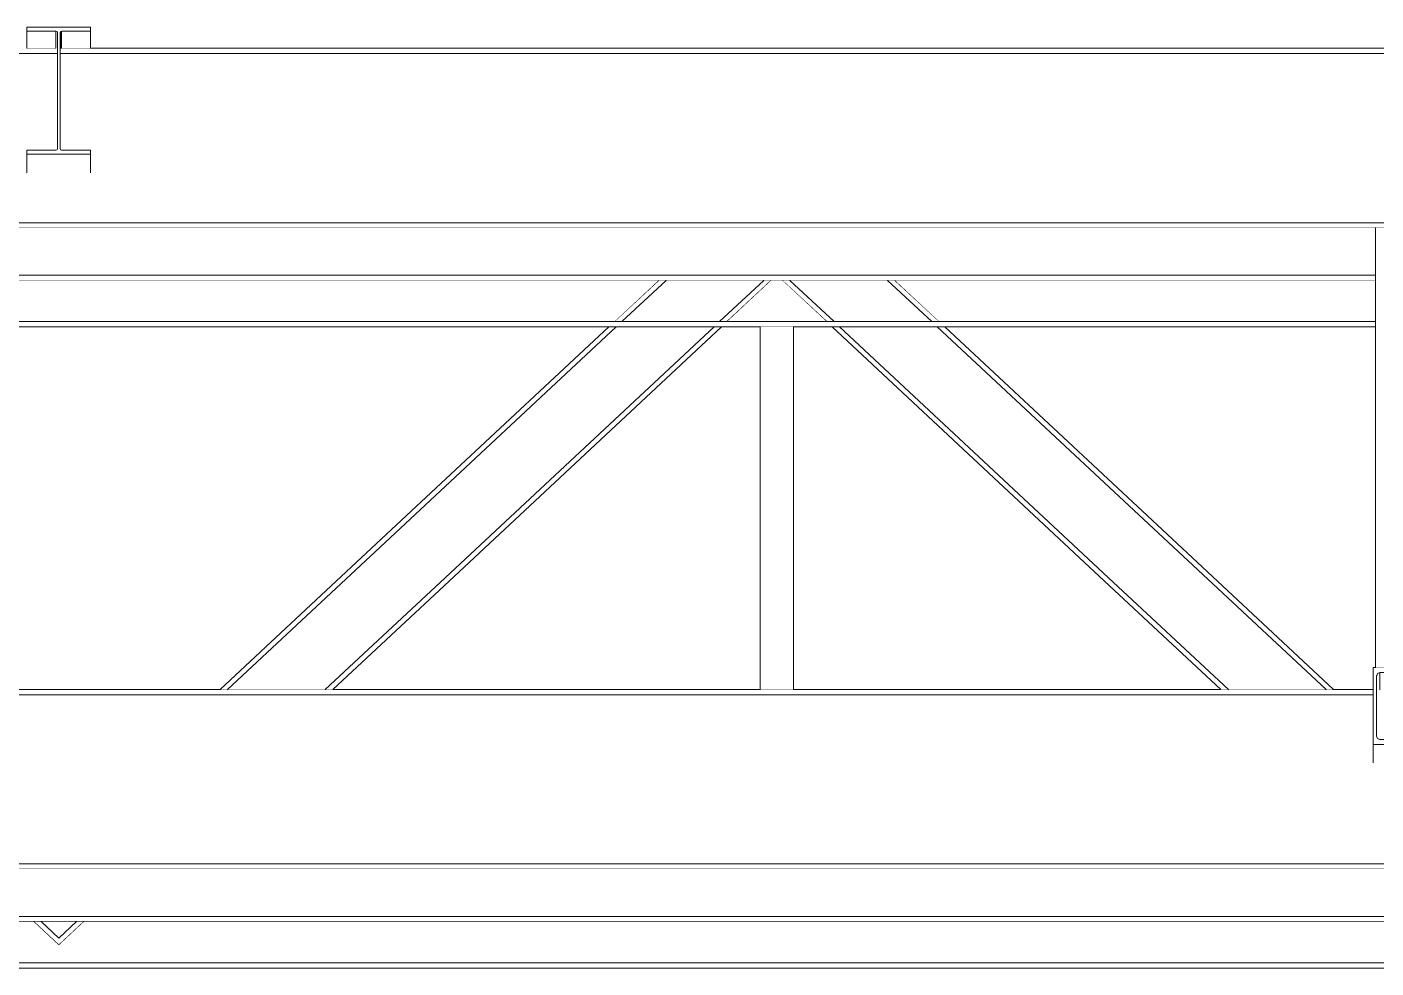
# Model space of a CAD drawing. Extents: x -3080 to 28500, y -1326 to 31609.
# Drawn here: x 10613.8 to 10876.8, y 28380.8 to 28564.2 of the extents above; entities that cross this region are included whole.
import ezdxf
from ezdxf.xclip import XClip

# ---------------------------------------------------------------- set-up
doc = ezdxf.new("R2010")
doc.units = 0
doc.header["$LTSCALE"] = 100
doc.header["$XCLIPFRAME"] = 2
doc.linetypes.add('188K-SM-07-F10-MECH-CR PIPE-Y2257103$0$X-S-FAB_SL ALL$0$Wipeout_Contour', pattern=[1, 0, -1])
for name, color, linetype in [('0-xref', 8, 'Continuous'), ('188K-SM-07-F10-MECH-CR PIPE-Y2257103$0$X-S-FAB_SL ALL$0$ASP_1', 1, 'Continuous'), ('188K-SM-07-F10-MECH-CR PIPE-Y2257103$0$X-S-FAB_SL ALL$0$Hattch', 7, 'Continuous'), ('188K-SM-07-F10-MECH-CR PIPE-Y2257103$0$X-S-FAB_SL ALL$0$S-TRUSS', 7, 'Continuous')]:
    doc.layers.add(name, color=color, linetype=linetype)

# ---------------------------------------------------------------- blocks, each defined once
blk = doc.blocks.new('188K-SM-07-F10-MECH-CR PIPE-Y2257103$0$X-S-FAB_SL ALL$0$剖面元素_901_3', base_point=(23061.26, -8263.06))
at = {"color": 254, "linetype": '188K-SM-07-F10-MECH-CR PIPE-Y2257103$0$X-S-FAB_SL ALL$0$Wipeout_Contour', "lineweight": 0, "ltscale": 272932.030471}
blk.add_wipeout([(33278.76, -6033.78), (33278.76, -6034.78), (33681.01, -6034.78), (33681.01, -6034.09), (33680.93, -6033.88), (33680.71, -6033.79), (33675.06, -6033.79), (33675.06, -6033.78)], dxfattribs=at).dxf.layer = '188K-SM-07-F10-MECH-CR PIPE-Y2257103$0$X-S-FAB_SL ALL$0$Hattch'
at = {"color": 254, "linetype": '188K-SM-07-F10-MECH-CR PIPE-Y2257103$0$X-S-FAB_SL ALL$0$Wipeout_Contour', "lineweight": 0, "ltscale": 273967.812873}
blk.add_wipeout([(33261.26, -6193.78), (34101.26, -6193.78), (34101.26, -6193.05), (34083.76, -6193.05), (34083.76, -6192.78), (33278.76, -6192.78), (33278.76, -6193.05), (33261.26, -6193.05)], dxfattribs=at).dxf.layer = '188K-SM-07-F10-MECH-CR PIPE-Y2257103$0$X-S-FAB_SL ALL$0$Hattch'
at = {"color": 254, "linetype": '188K-SM-07-F10-MECH-CR PIPE-Y2257103$0$X-S-FAB_SL ALL$0$Wipeout_Contour', "lineweight": 0, "ltscale": 274547.815051}
blk.add_wipeout([(33681.51, -6034.78), (34083.76, -6034.78), (34083.76, -6033.78), (33687.46, -6033.78), (33687.46, -6033.79), (33681.81, -6033.79), (33681.6, -6033.88), (33681.51, -6034.09)], dxfattribs=at).dxf.layer = '188K-SM-07-F10-MECH-CR PIPE-Y2257103$0$X-S-FAB_SL ALL$0$Hattch'
at = {"color": 254, "linetype": '188K-SM-07-F10-MECH-CR PIPE-Y2257103$0$X-S-FAB_SL ALL$0$Wipeout_Contour', "lineweight": 0, "ltscale": 1095728.382671598}
blk.add_wipeout([(33278.76, -6160.26), (33262.26, -6160.26), (33262.26, -6187.71), (33278.76, -6187.71), (33278.76, -6192.78), (34083.76, -6192.78), (34083.76, -6187.71), (34100.26, -6187.71), (34100.26, -6160.26), (34083.76, -6160.26), (34083.76, -6159.78), (33938.16, -6159.78), (33938.16, -6167.85), (33938.35, -6168.31), (33938.81, -6168.5), (33944.36, -6168.5), (33944.82, -6168.69), (33945.01, -6169.15), (33945.01, -6173.08), (33937.51, -6173.08), (33937.51, -6159.78), (33418.16, -6159.78), (33418.16, -6167.85), (33418.35, -6168.31), (33418.81, -6168.5), (33424.36, -6168.5), (33424.82, -6168.69), (33425.01, -6169.15), (33425.01, -6173.08), (33417.51, -6173.08), (33417.51, -6159.78), (33278.76, -6159.78)], dxfattribs=at).dxf.layer = '188K-SM-07-F10-MECH-CR PIPE-Y2257103$0$X-S-FAB_SL ALL$0$Hattch'
at = {"layer": '188K-SM-07-F10-MECH-CR PIPE-Y2257103$0$X-S-FAB_SL ALL$0$S-TRUSS', "color": 8, "lineweight": 0}
for p, q in [((33261.26, -6193.78), (34101.26, -6193.78)), ((33278.76, -6192.78), (34083.76, -6192.78))]:
    blk.add_line(p, q, dxfattribs=at)
at = {"color": 254, "linetype": '188K-SM-07-F10-MECH-CR PIPE-Y2257103$0$X-S-FAB_SL ALL$0$Wipeout_Contour', "lineweight": 0, "ltscale": 821290.431131}
blk.add_wipeout([(33262.26, -6035.28), (33262.26, -6062.73), (33278.76, -6062.73), (33278.76, -6067.78), (34083.76, -6067.78), (34083.76, -6062.73), (34100.26, -6062.73), (34100.26, -6035.28), (34083.76, -6035.28), (34083.76, -6034.78), (33681.51, -6034.78), (33681.51, -6053.35), (33681.6, -6053.56), (33681.81, -6053.65), (33687.46, -6053.65), (33687.46, -6058.04), (33675.06, -6058.04), (33675.06, -6053.65), (33680.71, -6053.65), (33680.93, -6053.56), (33681.01, -6053.35), (33681.01, -6034.78), (33278.76, -6034.78), (33278.76, -6035.28)], dxfattribs=at).dxf.layer = '188K-SM-07-F10-MECH-CR PIPE-Y2257103$0$X-S-FAB_SL ALL$0$Hattch'
at = {"color": 254, "linetype": '188K-SM-07-F10-MECH-CR PIPE-Y2257103$0$X-S-FAB_SL ALL$0$Wipeout_Contour', "lineweight": 0, "ltscale": 272884.765723}
blk.add_wipeout([(33418.16, -6159.49), (33418.16, -6159.78), (33937.51, -6159.78), (33937.51, -6158.78), (33424.51, -6158.78), (33424.36, -6158.84), (33418.81, -6158.84), (33418.35, -6159.03)], dxfattribs=at).dxf.layer = '188K-SM-07-F10-MECH-CR PIPE-Y2257103$0$X-S-FAB_SL ALL$0$Hattch'
at = {"layer": '188K-SM-07-F10-MECH-CR PIPE-Y2257103$0$X-S-FAB_SL ALL$0$S-TRUSS', "color": 8, "lineweight": 0}
for p, q in [((33680.71, -6033.78), (33675.06, -6033.78)), ((33687.46, -6033.78), (33681.81, -6033.78)), ((34083.76, -6033.78), (33687.46, -6033.78)), ((33681.01, -6034.78), (33278.76, -6034.78)), ((34083.76, -6034.78), (33681.51, -6034.78)), ((33418.16, -6159.78), (33937.51, -6159.78)), ((33424.51, -6158.78), (33937.51, -6158.78))]:
    blk.add_line(p, q, dxfattribs=at)
at = {"color": 254, "linetype": '188K-SM-07-F10-MECH-CR PIPE-Y2257103$0$X-S-FAB_SL ALL$0$Wipeout_Contour', "lineweight": 0, "ltscale": 273788.730662}
blk.add_wipeout([(33269.26, -6068.78), (34093.26, -6068.78), (34093.26, -6068.07), (34083.76, -6068.07), (34083.76, -6067.78), (33278.76, -6067.78), (33278.76, -6068.07), (33269.26, -6068.07)], dxfattribs=at).dxf.layer = '188K-SM-07-F10-MECH-CR PIPE-Y2257103$0$X-S-FAB_SL ALL$0$Hattch'
at = {"layer": '188K-SM-07-F10-MECH-CR PIPE-Y2257103$0$X-S-FAB_SL ALL$0$S-TRUSS', "color": 8, "lineweight": 0}
for p, q in [((34083.76, -6067.78), (33278.76, -6067.78)), ((33949.84, -6068.78), (33412.69, -6068.78))]:
    blk.add_line(p, q, dxfattribs=at)
blk = doc.blocks.new('188K-SM-07-F10-MECH-CR PIPE-Y2257103$0$X-S-FAB_SL ALL$0$剖面元素_904_3', base_point=(23061.26, -8263.06))
at = {"color": 254, "linetype": '188K-SM-07-F10-MECH-CR PIPE-Y2257103$0$X-S-FAB_SL ALL$0$Wipeout_Contour', "lineweight": 0, "ltscale": 136897.968078}
blk.add_wipeout([(33938.01, -6068.78), (33424.51, -6068.78), (33424.51, -6078.02), (33938.01, -6078.02)], dxfattribs=at).dxf.layer = '188K-SM-07-F10-MECH-CR PIPE-Y2257103$0$X-S-FAB_SL ALL$0$Hattch'
at = {"color": 254, "linetype": '188K-SM-07-F10-MECH-CR PIPE-Y2257103$0$X-S-FAB_SL ALL$0$Wipeout_Contour', "lineweight": 0, "ltscale": 273982.407039}
blk.add_wipeout([(33261.26, -6204.02), (34101.26, -6204.02), (34101.26, -6203.12), (34083.76, -6203.12), (34083.76, -6203.02), (33278.76, -6203.02), (33278.76, -6203.12), (33261.26, -6203.12)], dxfattribs=at).dxf.layer = '188K-SM-07-F10-MECH-CR PIPE-Y2257103$0$X-S-FAB_SL ALL$0$Hattch'
at = {"color": 254, "linetype": '188K-SM-07-F10-MECH-CR PIPE-Y2257103$0$X-S-FAB_SL ALL$0$Wipeout_Contour', "lineweight": 0, "ltscale": 136901.602479}
blk.add_wipeout([(33938.01, -6078.02), (33424.51, -6078.02), (33424.51, -6079.02), (33938.01, -6079.02)], dxfattribs=at).dxf.layer = '188K-SM-07-F10-MECH-CR PIPE-Y2257103$0$X-S-FAB_SL ALL$0$Hattch'
at = {"color": 254, "linetype": '188K-SM-07-F10-MECH-CR PIPE-Y2257103$0$X-S-FAB_SL ALL$0$Wipeout_Contour', "lineweight": 0, "ltscale": 171629.889138}
blk.add_wipeout([(34083.76, -6193.78), (33278.76, -6193.78), (33278.76, -6203.02), (34083.76, -6203.02), (34083.76, -6197.48)], dxfattribs=at).dxf.layer = '188K-SM-07-F10-MECH-CR PIPE-Y2257103$0$X-S-FAB_SL ALL$0$Hattch'
at = {"layer": '188K-SM-07-F10-MECH-CR PIPE-Y2257103$0$X-S-FAB_SL ALL$0$S-TRUSS', "color": 8, "lineweight": 0}
for p, q in [((33938.01, -6078.02), (33424.51, -6078.02)), ((33938.01, -6079.02), (33424.51, -6079.02)), ((33261.26, -6204.02), (34101.26, -6204.02)), ((33278.76, -6203.02), (34083.76, -6203.02))]:
    blk.add_line(p, q, dxfattribs=at)
blk = doc.blocks.new('188K-SM-07-F10-MECH-CR PIPE-Y2257103$0$X-S-FAB_SL ALL$0$剖面元素_1510_3', base_point=(23061.26, -8263.06))
at = {"color": 254, "linetype": '188K-SM-07-F10-MECH-CR PIPE-Y2257103$0$X-S-FAB_SL ALL$0$Wipeout_Contour', "lineweight": 0, "ltscale": 136869.928905}
blk.add_wipeout([(33681.51, -6030.74), (33681.51, -6034.09), (33681.6, -6033.88), (33681.6, -6030.53)], dxfattribs=at).dxf.layer = '188K-SM-07-F10-MECH-CR PIPE-Y2257103$0$X-S-FAB_SL ALL$0$Hattch'
at = {"color": 254, "linetype": '188K-SM-07-F10-MECH-CR PIPE-Y2257103$0$X-S-FAB_SL ALL$0$Wipeout_Contour', "lineweight": 0, "ltscale": 136885.684666}
blk.add_wipeout([(33675.06, -6054.45), (33675.06, -6058.04), (33687.46, -6058.04), (33687.46, -6054.45)], dxfattribs=at).dxf.layer = '188K-SM-07-F10-MECH-CR PIPE-Y2257103$0$X-S-FAB_SL ALL$0$Hattch'
at = {"layer": '188K-SM-07-F10-MECH-CR PIPE-Y2257103$0$X-S-FAB_SL ALL$0$S-TRUSS', "color": 2, "lineweight": 0}
for p, q in [((33675.06, -6053.65), (33675.06, -6054.45)), ((33687.46, -6054.45), (33675.06, -6054.45)), ((33687.46, -6053.65), (33687.46, -6054.45))]:
    blk.add_line(p, q, dxfattribs=at)
at = {"layer": '188K-SM-07-F10-MECH-CR PIPE-Y2257103$0$X-S-FAB_SL ALL$0$S-TRUSS', "color": 8, "lineweight": 0}
for p, q in [((33675.06, -6054.45), (33675.06, -6058.04)), ((33687.46, -6054.45), (33687.46, -6058.04))]:
    blk.add_line(p, q, dxfattribs=at)
at = {"layer": '188K-SM-07-F10-MECH-CR PIPE-Y2257103$0$X-S-FAB_SL ALL$0$S-TRUSS', "color": 2, "lineweight": 0, "flags": 128}
for points in [[(33680.93, -6053.56), (33680.71, -6053.65), (33675.06, -6053.65)], [(33681.6, -6053.56), (33681.81, -6053.65), (33687.46, -6053.65)]]:
    blk.add_lwpolyline(points, dxfattribs=at)
at = {"color": 254, "linetype": '188K-SM-07-F10-MECH-CR PIPE-Y2257103$0$X-S-FAB_SL ALL$0$Wipeout_Contour', "lineweight": 0, "ltscale": 136870.413631}
blk.add_wipeout([(33681.6, -6030.53), (33681.6, -6033.88), (33681.81, -6033.79), (33681.81, -6030.44)], dxfattribs=at).dxf.layer = '188K-SM-07-F10-MECH-CR PIPE-Y2257103$0$X-S-FAB_SL ALL$0$Hattch'
at = {"color": 254, "linetype": '188K-SM-07-F10-MECH-CR PIPE-Y2257103$0$X-S-FAB_SL ALL$0$Wipeout_Contour', "lineweight": 0, "ltscale": 136881.923347}
blk.add_wipeout([(33687.46, -6030.44), (33681.81, -6030.44), (33681.81, -6033.79), (33687.46, -6033.79)], dxfattribs=at).dxf.layer = '188K-SM-07-F10-MECH-CR PIPE-Y2257103$0$X-S-FAB_SL ALL$0$Hattch'
at = {"layer": '188K-SM-07-F10-MECH-CR PIPE-Y2257103$0$X-S-FAB_SL ALL$0$S-TRUSS', "color": 2, "lineweight": 0}
blk.add_line((33687.46, -6029.64), (33687.46, -6030.44), dxfattribs=at)
at = {"layer": '188K-SM-07-F10-MECH-CR PIPE-Y2257103$0$X-S-FAB_SL ALL$0$S-TRUSS', "color": 8, "lineweight": 0}
blk.add_line((33687.46, -6030.44), (33687.46, -6033.79), dxfattribs=at)
at = {"color": 254, "linetype": '188K-SM-07-F10-MECH-CR PIPE-Y2257103$0$X-S-FAB_SL ALL$0$Wipeout_Contour', "lineweight": 0, "ltscale": 136855.346202}
blk.add_wipeout([(33675.06, -6030.44), (33675.06, -6033.79), (33680.71, -6033.79), (33680.71, -6030.44)], dxfattribs=at).dxf.layer = '188K-SM-07-F10-MECH-CR PIPE-Y2257103$0$X-S-FAB_SL ALL$0$Hattch'
at = {"layer": '188K-SM-07-F10-MECH-CR PIPE-Y2257103$0$X-S-FAB_SL ALL$0$S-TRUSS', "color": 2, "lineweight": 0}
blk.add_line((33675.06, -6029.64), (33675.06, -6030.44), dxfattribs=at)
at = {"layer": '188K-SM-07-F10-MECH-CR PIPE-Y2257103$0$X-S-FAB_SL ALL$0$S-TRUSS', "color": 8, "lineweight": 0}
blk.add_line((33675.06, -6030.44), (33675.06, -6033.79), dxfattribs=at)
at = {"color": 254, "linetype": '188K-SM-07-F10-MECH-CR PIPE-Y2257103$0$X-S-FAB_SL ALL$0$Wipeout_Contour', "lineweight": 0, "ltscale": 136866.917826}
blk.add_wipeout([(33680.71, -6030.44), (33680.71, -6033.79), (33680.93, -6033.88), (33680.93, -6030.53)], dxfattribs=at).dxf.layer = '188K-SM-07-F10-MECH-CR PIPE-Y2257103$0$X-S-FAB_SL ALL$0$Hattch'
at = {"color": 254, "linetype": '188K-SM-07-F10-MECH-CR PIPE-Y2257103$0$X-S-FAB_SL ALL$0$Wipeout_Contour', "lineweight": 0, "ltscale": 136867.614176}
blk.add_wipeout([(33680.93, -6030.53), (33680.93, -6033.88), (33681.01, -6034.09), (33681.01, -6030.74)], dxfattribs=at).dxf.layer = '188K-SM-07-F10-MECH-CR PIPE-Y2257103$0$X-S-FAB_SL ALL$0$Hattch'
at = {"layer": '188K-SM-07-F10-MECH-CR PIPE-Y2257103$0$X-S-FAB_SL ALL$0$S-TRUSS', "color": 2, "lineweight": 0}
blk.add_line((33687.46, -6029.64), (33675.06, -6029.64), dxfattribs=at)
at = {"layer": '188K-SM-07-F10-MECH-CR PIPE-Y2257103$0$X-S-FAB_SL ALL$0$S-TRUSS', "color": 8, "lineweight": 0}
for p, q in [((33680.71, -6030.44), (33680.71, -6033.79)), ((33681.81, -6030.44), (33681.81, -6033.79))]:
    blk.add_line(p, q, dxfattribs=at)
at = {"layer": '188K-SM-07-F10-MECH-CR PIPE-Y2257103$0$X-S-FAB_SL ALL$0$S-TRUSS', "color": 2, "lineweight": 0, "flags": 128}
for points in [[(33680.93, -6030.53), (33680.71, -6030.44), (33675.06, -6030.44)], [(33680.93, -6030.53), (33681.01, -6030.74), (33681.01, -6053.35), (33680.93, -6053.56)], [(33681.6, -6030.53), (33681.51, -6030.74), (33681.51, -6053.35), (33681.6, -6053.56)], [(33687.46, -6030.44), (33681.81, -6030.44), (33681.6, -6030.53)]]:
    blk.add_lwpolyline(points, dxfattribs=at)
blk = doc.blocks.new('188K-SM-07-F10-MECH-CR PIPE-Y2257103$0$X-S-FAB_SL ALL$0$剖面元素_1522_3', base_point=(23061.26, -8263.06))
at = {"color": 254, "linetype": '188K-SM-07-F10-MECH-CR PIPE-Y2257103$0$X-S-FAB_SL ALL$0$Wipeout_Contour', "lineweight": 0, "ltscale": 137970.394309}
blk.add_wipeout([(33938.81, -6155.49), (33938.35, -6155.68), (33938.35, -6159.03), (33938.81, -6158.84)], dxfattribs=at).dxf.layer = '188K-SM-07-F10-MECH-CR PIPE-Y2257103$0$X-S-FAB_SL ALL$0$Hattch'
at = {"color": 254, "linetype": '188K-SM-07-F10-MECH-CR PIPE-Y2257103$0$X-S-FAB_SL ALL$0$Wipeout_Contour', "lineweight": 0, "ltscale": 137995.107363}
blk.add_wipeout([(33944.82, -6155.3), (33944.82, -6158.78), (33945.01, -6158.78), (33945.01, -6154.84)], dxfattribs=at).dxf.layer = '188K-SM-07-F10-MECH-CR PIPE-Y2257103$0$X-S-FAB_SL ALL$0$Hattch'
at = {"color": 254, "linetype": '188K-SM-07-F10-MECH-CR PIPE-Y2257103$0$X-S-FAB_SL ALL$0$Wipeout_Contour', "lineweight": 0, "ltscale": 137990.970168}
blk.add_wipeout([(33937.51, -6169.5), (33937.51, -6173.08), (33945.01, -6173.08), (33945.01, -6169.5)], dxfattribs=at).dxf.layer = '188K-SM-07-F10-MECH-CR PIPE-Y2257103$0$X-S-FAB_SL ALL$0$Hattch'
at = {"layer": '188K-SM-07-F10-MECH-CR PIPE-Y2257103$0$X-S-FAB_SL ALL$0$S-TRUSS', "color": 8, "lineweight": 0}
for p, q in [((33937.51, -6169.5), (33937.51, -6173.08)), ((33945.01, -6169.5), (33945.01, -6173.08))]:
    blk.add_line(p, q, dxfattribs=at)
at = {"layer": '188K-SM-07-F10-MECH-CR PIPE-Y2257103$0$X-S-FAB_SL ALL$0$S-TRUSS', "color": 2, "lineweight": 0}
blk.add_line((33945.01, -6169.5), (33937.51, -6169.5), dxfattribs=at)
at = {"layer": '188K-SM-07-F10-MECH-CR PIPE-Y2257103$0$X-S-FAB_SL ALL$0$S-TRUSS', "color": 2, "lineweight": 0, "flags": 128}
for points in [[(33938.35, -6168.31), (33938.81, -6168.5), (33944.36, -6168.5), (33944.82, -6168.69)], [(33944.82, -6168.69), (33945.01, -6169.15), (33945.01, -6169.5)]]:
    blk.add_lwpolyline(points, dxfattribs=at)
at = {"color": 254, "linetype": '188K-SM-07-F10-MECH-CR PIPE-Y2257103$0$X-S-FAB_SL ALL$0$Wipeout_Contour', "lineweight": 0, "ltscale": 137969.347392}
blk.add_wipeout([(33938.16, -6159.49), (33938.35, -6159.03), (33938.35, -6155.68), (33938.16, -6156.14)], dxfattribs=at).dxf.layer = '188K-SM-07-F10-MECH-CR PIPE-Y2257103$0$X-S-FAB_SL ALL$0$Hattch'
at = {"color": 254, "linetype": '188K-SM-07-F10-MECH-CR PIPE-Y2257103$0$X-S-FAB_SL ALL$0$Wipeout_Contour', "lineweight": 0, "ltscale": 172492.90859}
blk.add_wipeout([(33944.36, -6155.49), (33944.36, -6158.84), (33944.51, -6158.78), (33944.82, -6158.78), (33944.82, -6155.3)], dxfattribs=at).dxf.layer = '188K-SM-07-F10-MECH-CR PIPE-Y2257103$0$X-S-FAB_SL ALL$0$Hattch'
at = {"color": 254, "linetype": '188K-SM-07-F10-MECH-CR PIPE-Y2257103$0$X-S-FAB_SL ALL$0$Wipeout_Contour', "lineweight": 0, "ltscale": 137982.152553}
blk.add_wipeout([(33938.81, -6155.49), (33938.81, -6158.84), (33944.36, -6158.84), (33944.36, -6155.49)], dxfattribs=at).dxf.layer = '188K-SM-07-F10-MECH-CR PIPE-Y2257103$0$X-S-FAB_SL ALL$0$Hattch'
at = {"layer": '188K-SM-07-F10-MECH-CR PIPE-Y2257103$0$X-S-FAB_SL ALL$0$S-TRUSS', "color": 2, "lineweight": 0}
for p, q in [((33937.51, -6154.49), (33937.51, -6169.5)), ((33945.01, -6154.49), (33937.51, -6154.49))]:
    blk.add_line(p, q, dxfattribs=at)
at = {"layer": '188K-SM-07-F10-MECH-CR PIPE-Y2257103$0$X-S-FAB_SL ALL$0$S-TRUSS', "color": 8, "lineweight": 0}
for p, q in [((33938.81, -6155.49), (33938.81, -6158.84)), ((33944.36, -6155.49), (33944.36, -6158.84)), ((33945.01, -6154.84), (33945.01, -6158.78))]:
    blk.add_line(p, q, dxfattribs=at)
at = {"layer": '188K-SM-07-F10-MECH-CR PIPE-Y2257103$0$X-S-FAB_SL ALL$0$S-TRUSS', "color": 2, "lineweight": 0, "flags": 128}
for points in [[(33945.01, -6154.49), (33945.01, -6154.84), (33944.82, -6155.3)], [(33938.35, -6155.68), (33938.16, -6156.14), (33938.16, -6167.85), (33938.35, -6168.31)], [(33944.82, -6155.3), (33944.36, -6155.49), (33938.81, -6155.49), (33938.35, -6155.68)]]:
    blk.add_lwpolyline(points, dxfattribs=at)
blk = doc.blocks.new('188K-SM-07-F10-MECH-CR PIPE-Y2257103$0$X-S-FAB_SL ALL$0$剖面元素_1690_3', base_point=(23061.26, -8263.06))
at = {"color": 254, "linetype": '188K-SM-07-F10-MECH-CR PIPE-Y2257103$0$X-S-FAB_SL ALL$0$Wipeout_Contour', "lineweight": 0, "ltscale": 137560.687744}
blk.add_wipeout([(33844.32, -6079.02), (33842.86, -6079.02), (33851.48, -6087.06), (33852.95, -6087.06)], dxfattribs=at).dxf.layer = '188K-SM-07-F10-MECH-CR PIPE-Y2257103$0$X-S-FAB_SL ALL$0$Hattch'
at = {"color": 254, "linetype": '188K-SM-07-F10-MECH-CR PIPE-Y2257103$0$X-S-FAB_SL ALL$0$Wipeout_Contour', "lineweight": 0, "ltscale": 137263.378162}
blk.add_wipeout([(33746.15, -6127.58), (33746.83, -6128.31), (33789.97, -6088.06), (33788.51, -6088.06)], dxfattribs=at).dxf.layer = '188K-SM-07-F10-MECH-CR PIPE-Y2257103$0$X-S-FAB_SL ALL$0$Hattch'
at = {"color": 254, "linetype": '188K-SM-07-F10-MECH-CR PIPE-Y2257103$0$X-S-FAB_SL ALL$0$Wipeout_Contour', "lineweight": 0, "ltscale": 102744.138766}
blk.add_wipeout([(33684.73, -6204.02), (33677.8, -6204.02), (33681.26, -6207.25)], dxfattribs=at).dxf.layer = '188K-SM-07-F10-MECH-CR PIPE-Y2257103$0$X-S-FAB_SL ALL$0$Hattch'
at = {"color": 254, "linetype": '188K-SM-07-F10-MECH-CR PIPE-Y2257103$0$X-S-FAB_SL ALL$0$Wipeout_Contour', "lineweight": 0, "ltscale": 137350.939546}
blk.add_wipeout([(33798.2, -6079.02), (33789.58, -6087.06), (33791.05, -6087.06), (33799.67, -6079.02)], dxfattribs=at).dxf.layer = '188K-SM-07-F10-MECH-CR PIPE-Y2257103$0$X-S-FAB_SL ALL$0$Hattch'
at = {"color": 254, "linetype": '188K-SM-07-F10-MECH-CR PIPE-Y2257103$0$X-S-FAB_SL ALL$0$Wipeout_Contour', "lineweight": 0, "ltscale": 137683.716517}
blk.add_wipeout([(33854.02, -6088.06), (33852.55, -6088.06), (33895.7, -6128.31), (33896.38, -6127.58)], dxfattribs=at).dxf.layer = '188K-SM-07-F10-MECH-CR PIPE-Y2257103$0$X-S-FAB_SL ALL$0$Hattch'
at = {"color": 254, "linetype": '188K-SM-07-F10-MECH-CR PIPE-Y2257103$0$X-S-FAB_SL ALL$0$Wipeout_Contour', "lineweight": 0, "ltscale": 205488.471553}
blk.add_wipeout([(33676.33, -6204.02), (33681.26, -6208.62), (33686.2, -6204.02), (33684.73, -6204.02), (33681.26, -6207.25), (33677.8, -6204.02)], dxfattribs=at).dxf.layer = '188K-SM-07-F10-MECH-CR PIPE-Y2257103$0$X-S-FAB_SL ALL$0$Hattch'
at = {"layer": '188K-SM-07-F10-MECH-CR PIPE-Y2257103$0$X-S-FAB_SL ALL$0$S-TRUSS', "color": 8, "lineweight": 0}
for p, q in [((33681.26, -6208.62), (33676.33, -6204.02)), ((33681.26, -6207.25), (33677.8, -6204.02)), ((33684.73, -6204.02), (33681.26, -6207.25)), ((33686.2, -6204.02), (33681.26, -6208.62))]:
    blk.add_line(p, q, dxfattribs=at)
at = {"color": 254, "linetype": '188K-SM-07-F10-MECH-CR PIPE-Y2257103$0$X-S-FAB_SL ALL$0$Wipeout_Contour', "lineweight": 0, "ltscale": 137520.287642}
blk.add_wipeout([(33823.8, -6079.02), (33832.42, -6087.06), (33851.48, -6087.06), (33842.86, -6079.02)], dxfattribs=at).dxf.layer = '188K-SM-07-F10-MECH-CR PIPE-Y2257103$0$X-S-FAB_SL ALL$0$Hattch'
at = {"color": 254, "linetype": '188K-SM-07-F10-MECH-CR PIPE-Y2257103$0$X-S-FAB_SL ALL$0$Wipeout_Contour', "lineweight": 0, "ltscale": 137294.91616}
blk.add_wipeout([(33746.83, -6128.31), (33755.7, -6137.82), (33809.03, -6088.06), (33789.97, -6088.06)], dxfattribs=at).dxf.layer = '188K-SM-07-F10-MECH-CR PIPE-Y2257103$0$X-S-FAB_SL ALL$0$Hattch'
at = {"color": 254, "linetype": '188K-SM-07-F10-MECH-CR PIPE-Y2257103$0$X-S-FAB_SL ALL$0$Wipeout_Contour', "lineweight": 0, "ltscale": 137391.3386}
blk.add_wipeout([(33799.67, -6079.02), (33791.05, -6087.06), (33810.1, -6087.06), (33818.73, -6079.02)], dxfattribs=at).dxf.layer = '188K-SM-07-F10-MECH-CR PIPE-Y2257103$0$X-S-FAB_SL ALL$0$Hattch'
at = {"color": 254, "linetype": '188K-SM-07-F10-MECH-CR PIPE-Y2257103$0$X-S-FAB_SL ALL$0$Wipeout_Contour', "lineweight": 0, "ltscale": 137655.768251}
blk.add_wipeout([(33852.55, -6088.06), (33833.5, -6088.06), (33886.83, -6137.82), (33895.7, -6128.31)], dxfattribs=at).dxf.layer = '188K-SM-07-F10-MECH-CR PIPE-Y2257103$0$X-S-FAB_SL ALL$0$Hattch'
at = {"color": 254, "linetype": '188K-SM-07-F10-MECH-CR PIPE-Y2257103$0$X-S-FAB_SL ALL$0$Wipeout_Contour', "lineweight": 0, "ltscale": 137139.415068}
blk.add_wipeout([(33746.15, -6127.58), (33712.7, -6158.78), (33714.17, -6158.78), (33746.83, -6128.31)], dxfattribs=at).dxf.layer = '188K-SM-07-F10-MECH-CR PIPE-Y2257103$0$X-S-FAB_SL ALL$0$Hattch'
at = {"color": 254, "linetype": '188K-SM-07-F10-MECH-CR PIPE-Y2257103$0$X-S-FAB_SL ALL$0$Wipeout_Contour', "lineweight": 0, "ltscale": 137479.887509}
blk.add_wipeout([(33823.8, -6079.02), (33822.33, -6079.02), (33830.96, -6087.06), (33832.42, -6087.06)], dxfattribs=at).dxf.layer = '188K-SM-07-F10-MECH-CR PIPE-Y2257103$0$X-S-FAB_SL ALL$0$Hattch'
at = {"color": 254, "linetype": '188K-SM-07-F10-MECH-CR PIPE-Y2257103$0$X-S-FAB_SL ALL$0$Wipeout_Contour', "lineweight": 0, "ltscale": 137326.225497}
blk.add_wipeout([(33755.7, -6137.82), (33756.38, -6138.55), (33810.5, -6088.06), (33809.03, -6088.06)], dxfattribs=at).dxf.layer = '188K-SM-07-F10-MECH-CR PIPE-Y2257103$0$X-S-FAB_SL ALL$0$Hattch'
at = {"color": 254, "linetype": '188K-SM-07-F10-MECH-CR PIPE-Y2257103$0$X-S-FAB_SL ALL$0$Wipeout_Contour', "lineweight": 0, "ltscale": 137858.108686}
blk.add_wipeout([(33896.38, -6127.58), (33895.7, -6128.31), (33928.36, -6158.78), (33929.83, -6158.78)], dxfattribs=at).dxf.layer = '188K-SM-07-F10-MECH-CR PIPE-Y2257103$0$X-S-FAB_SL ALL$0$Hattch'
at = {"layer": '188K-SM-07-F10-MECH-CR PIPE-Y2257103$0$X-S-FAB_SL ALL$0$S-TRUSS', "color": 8, "lineweight": 0}
for p, q in [((33798.2, -6079.02), (33789.58, -6087.06)), ((33799.67, -6079.02), (33791.05, -6087.06))]:
    blk.add_line(p, q, dxfattribs=at)
at = {"color": 254, "linetype": '188K-SM-07-F10-MECH-CR PIPE-Y2257103$0$X-S-FAB_SL ALL$0$Wipeout_Contour', "lineweight": 0, "ltscale": 137431.737377}
blk.add_wipeout([(33810.1, -6087.06), (33811.57, -6087.06), (33820.19, -6079.02), (33818.73, -6079.02)], dxfattribs=at).dxf.layer = '188K-SM-07-F10-MECH-CR PIPE-Y2257103$0$X-S-FAB_SL ALL$0$Hattch'
at = {"color": 254, "linetype": '188K-SM-07-F10-MECH-CR PIPE-Y2257103$0$X-S-FAB_SL ALL$0$Wipeout_Contour', "lineweight": 0, "ltscale": 137628.172909}
blk.add_wipeout([(33832.03, -6088.06), (33886.15, -6138.55), (33886.83, -6137.82), (33833.5, -6088.06)], dxfattribs=at).dxf.layer = '188K-SM-07-F10-MECH-CR PIPE-Y2257103$0$X-S-FAB_SL ALL$0$Hattch'
at = {"color": 254, "linetype": '188K-SM-07-F10-MECH-CR PIPE-Y2257103$0$X-S-FAB_SL ALL$0$Wipeout_Contour', "lineweight": 0, "ltscale": 137170.664213}
blk.add_wipeout([(33746.83, -6128.31), (33714.17, -6158.78), (33733.22, -6158.78), (33755.7, -6137.82)], dxfattribs=at).dxf.layer = '188K-SM-07-F10-MECH-CR PIPE-Y2257103$0$X-S-FAB_SL ALL$0$Hattch'
at = {"layer": '188K-SM-07-F10-MECH-CR PIPE-Y2257103$0$X-S-FAB_SL ALL$0$S-TRUSS', "color": 8, "lineweight": 0}
for p, q in [((33818.73, -6079.02), (33810.1, -6087.06)), ((33820.19, -6079.02), (33811.57, -6087.06)), ((33830.96, -6087.06), (33822.33, -6079.02)), ((33832.42, -6087.06), (33823.8, -6079.02)), ((33851.48, -6087.06), (33842.86, -6079.02)), ((33852.95, -6087.06), (33844.32, -6079.02)), ((33788.51, -6088.06), (33746.15, -6127.58)), ((33789.97, -6088.06), (33746.83, -6128.31))]:
    blk.add_line(p, q, dxfattribs=at)
at = {"color": 254, "linetype": '188K-SM-07-F10-MECH-CR PIPE-Y2257103$0$X-S-FAB_SL ALL$0$Wipeout_Contour', "lineweight": 0, "ltscale": 137830.610961}
blk.add_wipeout([(33895.7, -6128.31), (33886.83, -6137.82), (33909.3, -6158.78), (33928.36, -6158.78)], dxfattribs=at).dxf.layer = '188K-SM-07-F10-MECH-CR PIPE-Y2257103$0$X-S-FAB_SL ALL$0$Hattch'
at = {"color": 254, "linetype": '188K-SM-07-F10-MECH-CR PIPE-Y2257103$0$X-S-FAB_SL ALL$0$Wipeout_Contour', "lineweight": 0, "ltscale": 137202.238823}
blk.add_wipeout([(33755.7, -6137.82), (33733.22, -6158.78), (33734.69, -6158.78), (33756.38, -6138.55)], dxfattribs=at).dxf.layer = '188K-SM-07-F10-MECH-CR PIPE-Y2257103$0$X-S-FAB_SL ALL$0$Hattch'
at = {"layer": '188K-SM-07-F10-MECH-CR PIPE-Y2257103$0$X-S-FAB_SL ALL$0$S-TRUSS', "color": 8, "lineweight": 0}
for p, q in [((33809.03, -6088.06), (33755.7, -6137.82)), ((33810.5, -6088.06), (33756.38, -6138.55)), ((33895.7, -6128.31), (33852.55, -6088.06)), ((33896.38, -6127.58), (33854.02, -6088.06)), ((33746.15, -6127.58), (33712.7, -6158.78)), ((33746.83, -6128.31), (33714.17, -6158.78)), ((33755.7, -6137.82), (33733.22, -6158.78)), ((33756.38, -6138.55), (33734.69, -6158.78))]:
    blk.add_line(p, q, dxfattribs=at)
at = {"color": 254, "linetype": '188K-SM-07-F10-MECH-CR PIPE-Y2257103$0$X-S-FAB_SL ALL$0$Wipeout_Contour', "lineweight": 0, "ltscale": 137802.585492}
blk.add_wipeout([(33886.15, -6138.55), (33907.84, -6158.78), (33909.3, -6158.78), (33886.83, -6137.82)], dxfattribs=at).dxf.layer = '188K-SM-07-F10-MECH-CR PIPE-Y2257103$0$X-S-FAB_SL ALL$0$Hattch'
at = {"layer": '188K-SM-07-F10-MECH-CR PIPE-Y2257103$0$X-S-FAB_SL ALL$0$S-TRUSS', "color": 8, "lineweight": 0}
for p, q in [((33886.15, -6138.55), (33832.03, -6088.06)), ((33886.83, -6137.82), (33833.5, -6088.06)), ((33928.36, -6158.78), (33895.7, -6128.31)), ((33929.83, -6158.78), (33896.38, -6127.58)), ((33907.84, -6158.78), (33886.15, -6138.55)), ((33909.3, -6158.78), (33886.83, -6137.82))]:
    blk.add_line(p, q, dxfattribs=at)
blk = doc.blocks.new('188K-SM-07-F10-MECH-CR PIPE-Y2257103$0$X-S-FAB_SL ALL$0$剖面元素_1691_3', base_point=(23061.26, -8263.06))
at = {"color": 254, "linetype": '188K-SM-07-F10-MECH-CR PIPE-Y2257103$0$X-S-FAB_SL ALL$0$Wipeout_Contour', "lineweight": 0, "ltscale": 136904.716596}
blk.add_wipeout([(33798.2, -6079.02), (33564.32, -6079.02), (33572.95, -6087.06), (33789.58, -6087.06)], dxfattribs=at).dxf.layer = '188K-SM-07-F10-MECH-CR PIPE-Y2257103$0$X-S-FAB_SL ALL$0$Hattch'
at = {"color": 254, "linetype": '188K-SM-07-F10-MECH-CR PIPE-Y2257103$0$X-S-FAB_SL ALL$0$Wipeout_Contour', "lineweight": 0, "ltscale": 137455.81251}
blk.add_wipeout([(33811.57, -6087.06), (33830.96, -6087.06), (33822.33, -6079.02), (33820.19, -6079.02)], dxfattribs=at).dxf.layer = '188K-SM-07-F10-MECH-CR PIPE-Y2257103$0$X-S-FAB_SL ALL$0$Hattch'
at = {"color": 254, "linetype": '188K-SM-07-F10-MECH-CR PIPE-Y2257103$0$X-S-FAB_SL ALL$0$Wipeout_Contour', "lineweight": 0, "ltscale": 137739.428189}
blk.add_wipeout([(33844.32, -6079.02), (33852.95, -6087.06), (33938.01, -6087.06), (33938.01, -6079.02)], dxfattribs=at).dxf.layer = '188K-SM-07-F10-MECH-CR PIPE-Y2257103$0$X-S-FAB_SL ALL$0$Hattch'
at = {"color": 254, "linetype": '188K-SM-07-F10-MECH-CR PIPE-Y2257103$0$X-S-FAB_SL ALL$0$Wipeout_Contour', "lineweight": 0, "ltscale": 277301.441704}
blk.add_wipeout([(33296.26, -6213.06), (34906.26, -6213.06), (34906.26, -6212.06), (34118.76, -6212.06), (34118.76, -6212.87), (34083.76, -6212.87), (34083.76, -6212.06), (33296.26, -6212.06)], dxfattribs=at).dxf.layer = '188K-SM-07-F10-MECH-CR PIPE-Y2257103$0$X-S-FAB_SL ALL$0$Hattch'
at = {"color": 254, "linetype": '188K-SM-07-F10-MECH-CR PIPE-Y2257103$0$X-S-FAB_SL ALL$0$Wipeout_Contour', "lineweight": 0, "ltscale": 136908.032667}
blk.add_wipeout([(33424.51, -6087.06), (33424.51, -6088.06), (33938.01, -6088.06), (33938.01, -6087.06)], dxfattribs=at).dxf.layer = '188K-SM-07-F10-MECH-CR PIPE-Y2257103$0$X-S-FAB_SL ALL$0$Hattch'
at = {"color": 254, "linetype": '188K-SM-07-F10-MECH-CR PIPE-Y2257103$0$X-S-FAB_SL ALL$0$Wipeout_Contour', "lineweight": 0, "ltscale": 445262.412224}
blk.add_wipeout([(33296.26, -6212.06), (34083.76, -6212.06), (34083.76, -6204.02), (33966.2, -6204.02), (33961.26, -6208.62), (33956.33, -6204.02), (33686.2, -6204.02), (33681.26, -6208.62), (33676.33, -6204.02), (33406.2, -6204.02), (33401.26, -6208.62), (33396.33, -6204.02), (33296.26, -6204.02)], dxfattribs=at).dxf.layer = '188K-SM-07-F10-MECH-CR PIPE-Y2257103$0$X-S-FAB_SL ALL$0$Hattch'
at = {"layer": '188K-SM-07-F10-MECH-CR PIPE-Y2257103$0$X-S-FAB_SL ALL$0$S-TRUSS', "color": 8, "lineweight": 0}
for p, q in [((33938.01, -6087.06), (33424.51, -6087.06)), ((33938.01, -6088.06), (33424.51, -6088.06)), ((33296.26, -6212.06), (34083.76, -6212.06)), ((33296.26, -6213.06), (34906.26, -6213.06))]:
    blk.add_line(p, q, dxfattribs=at)
blk = doc.blocks.new('188K-SM-07-F10-MECH-CR PIPE-Y2257103$0$X-S-FAB_SL ALL$0$剖面元素_1694_3', base_point=(23061.26, -8263.06))
at = {"color": 254, "linetype": '188K-SM-07-F10-MECH-CR PIPE-Y2257103$0$X-S-FAB_SL ALL$0$Wipeout_Contour', "lineweight": 0, "ltscale": 137484.566487}
blk.add_wipeout([(33818.01, -6088.06), (33818.01, -6158.78), (33824.51, -6158.78), (33824.51, -6088.06)], dxfattribs=at).dxf.layer = '188K-SM-07-F10-MECH-CR PIPE-Y2257103$0$X-S-FAB_SL ALL$0$Hattch'
at = {"layer": '188K-SM-07-F10-MECH-CR PIPE-Y2257103$0$X-S-FAB_SL ALL$0$S-TRUSS', "color": 8, "lineweight": 0}
for p, q in [((33818.01, -6158.78), (33818.01, -6088.06)), ((33824.51, -6158.78), (33824.51, -6088.06))]:
    blk.add_line(p, q, dxfattribs=at)
blk = doc.blocks.new('188K-SM-07-F10-MECH-CR PIPE-Y2257103$0$X-S-FAB_SL ALL$0$剖面元素_1996_3', base_point=(23061.26, -8263.06))
at = {"color": 254, "linetype": '188K-SM-07-F10-MECH-CR PIPE-Y2257103$0$X-S-FAB_SL ALL$0$Wipeout_Contour', "lineweight": 0, "ltscale": 137948.585923}
blk.add_wipeout([(33938.01, -6154.49), (33944.51, -6154.49), (33944.51, -6068.78), (33938.01, -6068.78)], dxfattribs=at).dxf.layer = '188K-SM-07-F10-MECH-CR PIPE-Y2257103$0$X-S-FAB_SL ALL$0$Hattch'
at = {"layer": '188K-SM-07-F10-MECH-CR PIPE-Y2257103$0$X-S-FAB_SL ALL$0$S-TRUSS', "color": 8, "lineweight": 0}
for p, q in [((33938.01, -6154.49), (33938.01, -6068.78)), ((33944.51, -6154.49), (33944.51, -6068.78))]:
    blk.add_line(p, q, dxfattribs=at)
blk = doc.blocks.new('188K-SM-07-F10-MECH-CR PIPE-Y2257103$0$X-S-FAB_SL ALL$0$A$C2e9ab586')
at = {"layer": '188K-SM-07-F10-MECH-CR PIPE-Y2257103$0$X-S-FAB_SL ALL$0$S-TRUSS', "lineweight": 0}
blk.add_blockref('188K-SM-07-F10-MECH-CR PIPE-Y2257103$0$X-S-FAB_SL ALL$0$剖面元素_901_3', (-28106.39, 285), dxfattribs=at)
for name in ['188K-SM-07-F10-MECH-CR PIPE-Y2257103$0$X-S-FAB_SL ALL$0$剖面元素_1510_3', '188K-SM-07-F10-MECH-CR PIPE-Y2257103$0$X-S-FAB_SL ALL$0$剖面元素_904_3']:
    blk.add_blockref(name, (-28106.39, 285), dxfattribs=at)
blk.add_blockref('188K-SM-07-F10-MECH-CR PIPE-Y2257103$0$X-S-FAB_SL ALL$0$剖面元素_1522_3', (-28106.39, 285), dxfattribs=at)
blk.add_blockref('188K-SM-07-F10-MECH-CR PIPE-Y2257103$0$X-S-FAB_SL ALL$0$剖面元素_1690_3', (-28106.39, 285), dxfattribs=at)
blk.add_blockref('188K-SM-07-F10-MECH-CR PIPE-Y2257103$0$X-S-FAB_SL ALL$0$剖面元素_1691_3', (-28106.39, 285), dxfattribs=at)
for name in ['188K-SM-07-F10-MECH-CR PIPE-Y2257103$0$X-S-FAB_SL ALL$0$剖面元素_1996_3', '188K-SM-07-F10-MECH-CR PIPE-Y2257103$0$X-S-FAB_SL ALL$0$剖面元素_1694_3']:
    blk.add_blockref(name, (-28106.39, 285), dxfattribs=at)
blk = doc.blocks.new('188K-SM-07-F10-MECH-CR PIPE-Y2257103$0$X-S-FAB_SL ALL')
at = {"layer": '188K-SM-07-F10-MECH-CR PIPE-Y2257103$0$X-S-FAB_SL ALL$0$ASP_1'}
blk.add_blockref('188K-SM-07-F10-MECH-CR PIPE-Y2257103$0$X-S-FAB_SL ALL$0$A$C2e9ab586', (23632.864, -73288.977), dxfattribs=at)
blk = doc.blocks.new('188K-SM-07-F10-MECH-CR PIPE-Y2257103')
ref = blk.add_blockref('188K-SM-07-F10-MECH-CR PIPE-Y2257103$0$X-S-FAB_SL ALL', (4473.521, 99334.763))
XClip(ref).set_block_clipping_path([(-7553.4648570136, -75341.9369645483), (24026.2025623869, -67725.7696244382)])

msp = doc.modelspace()

# ---------------------------------------------------------------- block references
at = {"layer": '0-xref'}
msp.add_blockref('188K-SM-07-F10-MECH-CR PIPE-Y2257103', (0, 0), dxfattribs=at)

doc.saveas('drawing.dxf')
